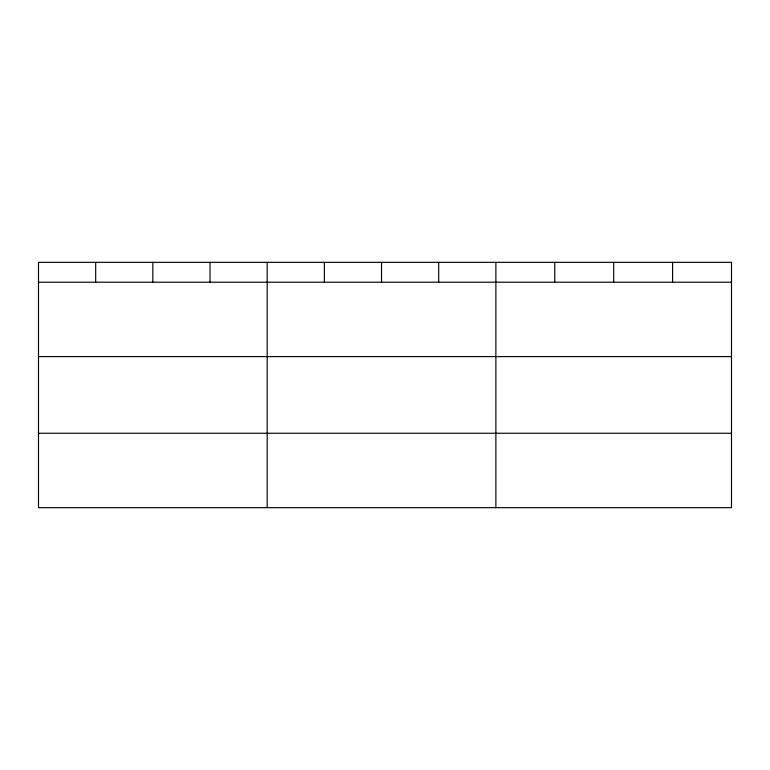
<?xml version="1.0" encoding="UTF-8"?>
<svg xmlns="http://www.w3.org/2000/svg" width="770" height="770" viewBox="0 0 770 770"><rect width="100%" height="100%" fill="white"/><g stroke="black" fill="none" stroke-linecap="round" stroke-linejoin="round"><path stroke-width="1.16" d="M38.5 282.205L731.5 282.205M38.5 356.606L731.5 356.606M38.5 433.26L731.5 433.26M672.595 262.339L672.595 282.205M613.69 262.339L613.69 282.205M554.785 262.339L554.785 282.205M495.88 262.339L495.88 507.661M438.708 262.339L438.708 282.205M381.535 262.339L381.535 282.205M324.363 262.339L324.363 282.205M267.19 262.339L267.19 507.661M210.017 262.339L210.017 282.205M152.845 262.339L152.845 282.205M95.673 262.339L95.673 282.205M731.5 262.339L38.5 262.339L38.5 507.661L731.5 507.661L731.5 262.339"/></g></svg>
